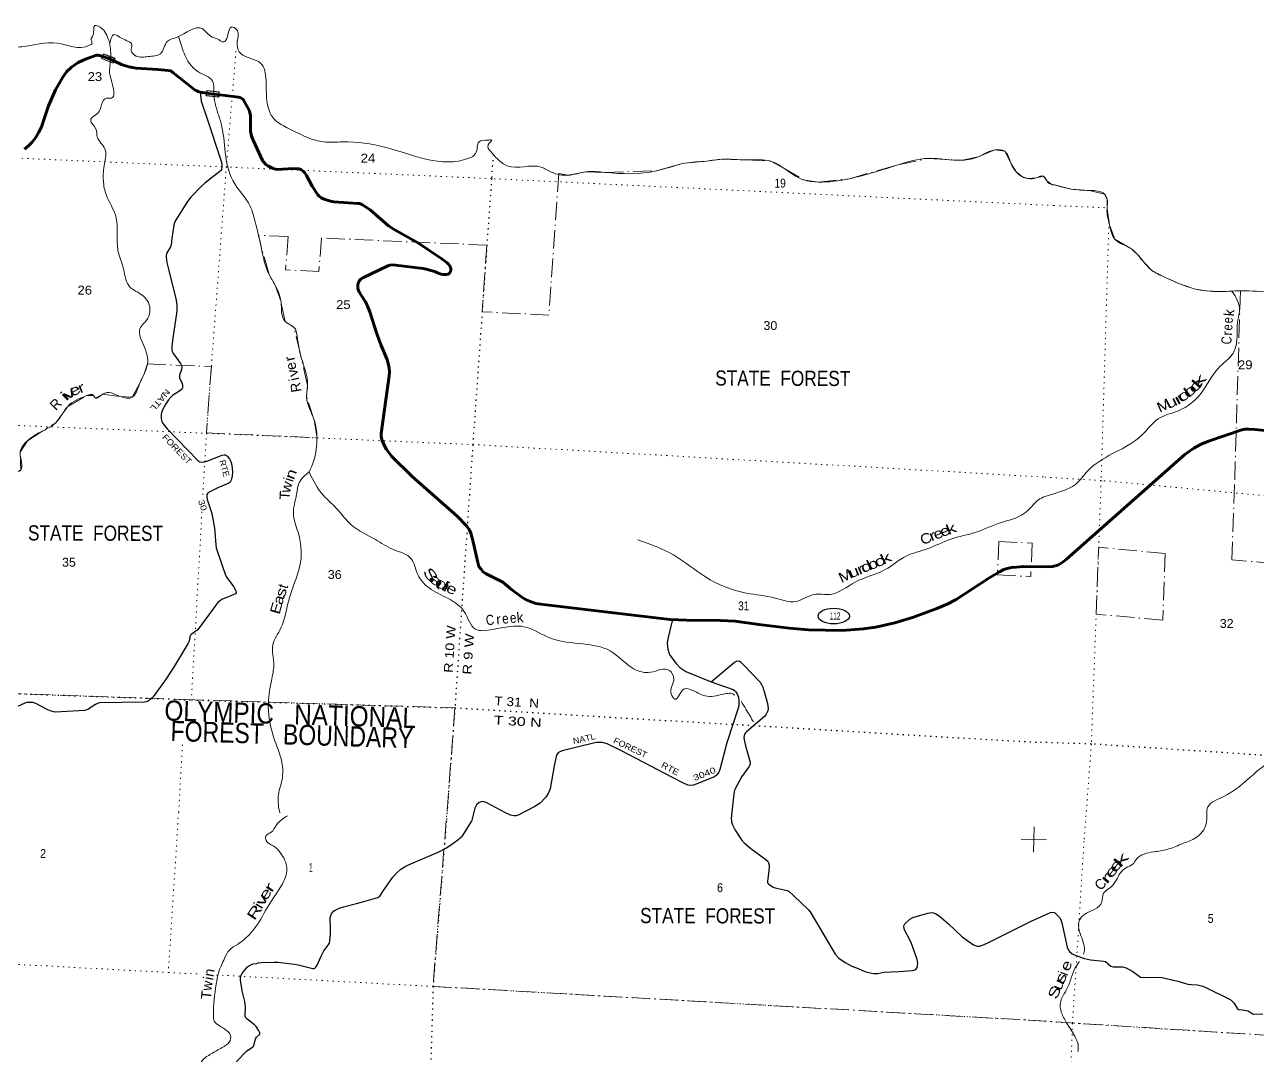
# Model space of a CAD drawing. Header units: feet. Extents: x -739708 to -488887, y 188754 to 379550.
# Drawn here: x -727391 to -703016, y 236442 to 256818 of the extents above; entities that cross this region are included whole.
import ezdxf
from ezdxf.enums import TextEntityAlignment as Align

# ---------------------------------------------------------------- set-up
doc = ezdxf.new("R2010")
doc.units = ezdxf.units.FT
doc.header["$LTSCALE"] = 73
doc.linetypes.add('DOT_DASHED', pattern=[7.7, 5, -1.2, 0.3, -1.2])
doc.linetypes.add('DOTTED', pattern=[1.5, 0.3, -1.2])
for name, color, linetype, lineweight in [('17', 7, 'Continuous', 25), ('23', 7, 'Continuous', 70), ('29', 7, 'Continuous', 25), ('39', 7, 'Continuous', 13), ('4', 7, 'Continuous', 13), ('44', 7, 'DOT_DASHED', 13), ('59', 7, 'Continuous', 13), ('6', 7, 'DOTTED', 25), ('7', 7, 'DOTTED', 13)]:
    doc.layers.add(name, color=color, linetype=linetype, lineweight=lineweight)
doc.layers.add('30', color=7, linetype='Continuous')
doc.layers.add('41', color=7, linetype='Continuous')

msp = doc.modelspace()

# ---------------------------------------------------------------- linework, layer by layer
at = {"layer": '17'}
msp.add_ellipse((-711392.94, 245125.5), major_axis=(309.24, -1), ratio=0.500121, dxfattribs=at)
at = {"layer": '23'}
for points in [[(-727392.2, 254356.75), (-727308.52, 254427.09), (-727246.6, 254489.04), (-727174.17, 254578.54), (-727107.7, 254691.67), (-727056.14, 254798.76), (-726917.62, 255214.16), (-726784.48, 255526.76), (-726639.24, 255778.38), (-726563.8, 255882.29), (-726463.45, 255978.52), (-726336.19, 256066.5), (-726188.41, 256132.98), (-725992.63, 256205.25), (-725977.23, 256209.48), (-725961.42, 256211.59), (-725942.45, 256211.59), (-725931.19, 256210.51), (-725902.41, 256206.32), (-725864.25, 256197.12), (-725743.28, 256153.59), (-725726.42, 256147.26), (-725474.45, 256032.65), (-725414.48, 256010.18), (-725325.36, 255982.77), (-725261.68, 255969.06), (-725184.74, 255958.46), (-724756.59, 255928.15), (-724555.66, 255911.41), (-724498.63, 255902.39), (-724458.46, 255872.25), (-724055.7, 255551.64), (-724017.64, 255525.14), (-723988.19, 255508.86), (-723958.63, 255496.67), (-723920.89, 255484.59), (-723829.01, 255467.14), (-723804.76, 255462.58), (-723164.53, 255386.89), (-723137.7, 255380.67), (-723117.94, 255371.55), (-723093.44, 255357.48), (-723074.43, 255341.41), (-723069.2, 255335.33), (-723035.2, 255275.61), (-722953.42, 255127.52), (-722927.16, 255029.93), (-722922.74, 254956.9), (-722924.63, 254714.67), (-722905.4, 254616.31), (-722874.02, 254537.34), (-722689.81, 254133.48), (-722630.94, 254060.35), (-722603.92, 254038.31), (-722582.55, 254024.94), (-722490.36, 253979.97), (-722454.27, 253966.6), (-722421.51, 253959.04), (-722396.31, 253957.11), (-722074.56, 253971.8), (-722005.03, 253969.92), (-721961.07, 253964.5), (-721936.84, 253956.06), (-721916.29, 253944.36), (-721883.09, 253920.21), (-721857.75, 253896.24), (-721819.17, 253834.14), (-721707.16, 253624.48), (-721591.96, 253451.07), (-721561.14, 253421.44), (-721526.37, 253397.18), (-721471.57, 253368.71), (-721408.34, 253345.51), (-721346.16, 253326.53), (-721278.07, 253315.51), (-720990.9, 253296.2)], [(-720990.9, 253296.2), (-720805.64, 253283.74), (-720771.28, 253279.09), (-720753.22, 253273.3), (-720738.62, 253268.55), (-720721.75, 253261.17), (-720688.15, 253241.49), (-720556.02, 253154.34), (-720199.51, 252843.72), (-720087.14, 252770.93), (-719606.37, 252499.03), (-719417.2, 252369.61), (-719162.73, 252203.71), (-719038.91, 252108.76), (-719011.91, 252081.2), (-718986.48, 252048.47), (-718970.04, 252018.21), (-718966.26, 251989.25), (-718966.7, 251961.27), (-718971.86, 251939.9), (-718980.52, 251923.09), (-718993.47, 251906.01), (-719006.64, 251893.5), (-719020.08, 251884.01), (-719052.05, 251877.54), (-719090.85, 251876.26), (-719117.32, 251879.22), (-719157, 251886.52), (-719174.2, 251891.4), (-719229.45, 251914.38), (-719266.43, 251928.5), (-719423.58, 251976.34), (-719508.04, 251995.04), (-720055.82, 252063.63), (-720124.8, 252068.45), (-720169.15, 252060.92), (-720209.5, 252046.5), (-720706.81, 251810.55), (-720734.41, 251794.39), (-720751.55, 251779.59), (-720770.24, 251757.48), (-720783.86, 251734.35), (-720803.43, 251677.44), (-720805.11, 251640.6), (-720800.29, 251601.63), (-720791.32, 251564.51), (-720778.33, 251535.1), (-720751.66, 251486.95), (-720649.82, 251336.19), (-720625.2, 251288.1), (-720608.47, 251249.59), (-720567.54, 251141.66), (-720432.09, 250725.28), (-720339.45, 250477.9), (-720227.29, 250211.71), (-720200.94, 250123.43), (-720184.93, 250028.59), (-720179.19, 249945.92), (-720185.86, 249877.18), (-720342.19, 248733.47), (-720341.53, 248668.21), (-720322.6, 248593.51), (-720281.28, 248507.45), (-720234.42, 248420.37), (-720190.91, 248356.74), (-720135.21, 248286.46), (-719729.21, 247887.39)], [(-707265.78, 246100.78), (-707066.57, 246108.96), (-707010.47, 246118.32), (-706958.11, 246133.29), (-706913.23, 246155.74), (-706853.39, 246196.91), (-706790.46, 246250.56), (-704450.93, 248319.92), (-704271.11, 248447.22), (-704128.84, 248526.45), (-703984.08, 248583.01), (-703322.88, 248805.23), (-703254.62, 248821.15), (-703188.24, 248823.94), (-703064.39, 248812.48), (-702666.26, 248772.65)], [(-719729.21, 247887.39), (-719554.98, 247732.22), (-718836.19, 247102.72), (-718651.07, 246910.84), (-718599.34, 246837.89), (-718565.13, 246766.66), (-718529.57, 246622.13), (-718433.14, 246182.81), (-718408.55, 246107.77), (-718366.87, 246053.41), (-718321.52, 246000.59), (-718277, 245967.66), (-717938.13, 245794.93), (-717761.43, 245653.8), (-717556.88, 245501.67), (-717471.35, 245447.98), (-717406.5, 245417.95), (-717283.91, 245374.29), (-717192.87, 245358.39), (-714635.86, 245059.83), (-714304.95, 245046.07), (-714063.96, 245039.37), (-713774.01, 245045.47), (-713341.44, 245027.13), (-712874.16, 244961.21), (-712272.18, 244886.79), (-711892.4, 244856.06), (-711226.04, 244840.09), (-710801.75, 244876.54), (-710559.5, 244908.75), (-710184.62, 244989.13), (-709817.19, 245102.44), (-709354.13, 245276.93), (-709146.43, 245360.97), (-708971.57, 245454.08), (-708325.22, 245872.88), (-708117.46, 246003.31), (-708031.47, 246044.29), (-707962.11, 246067.57), (-707875.51, 246086.47), (-707781.37, 246094.36), (-707642.55, 246108.76), (-707265.78, 246100.78)]]:
    msp.add_lwpolyline(points, dxfattribs=at)
at = {"layer": '29'}
for points in [[(-723920.39, 255484.5), (-723910.21, 255365.7), (-723899.85, 255308.01), (-723791.49, 254977.42), (-723502.48, 254119.32), (-723492.49, 254056.63), (-723491.81, 254008.35), (-723501.12, 253957.26), (-723511.92, 253933.5), (-723528.71, 253916.55), (-723705.27, 253785.57), (-723827.11, 253687.26), (-723903.05, 253616.81), (-724105.59, 253404.27), (-724150.93, 253350.27), (-724187.5, 253303), (-724405.66, 252946.31), (-724429.41, 252898.79), (-724443.91, 252855.67), (-724484.12, 252588.78), (-724495.26, 252466.76), (-724507.18, 252424.2), (-724583.47, 252290.99), (-724594.56, 252257.22), (-724594.56, 252218.34), (-724578.82, 252113.71), (-724540.36, 251959.15)], [(-724540.36, 251959.15), (-724399.97, 251394.97), (-724387.32, 251321.88), (-724383, 251254.91), (-724383, 251170.66), (-724386.59, 251108.77), (-724463.49, 250625.25), (-724481.23, 250453.48), (-724481.23, 250395.16), (-724471.61, 250357.64), (-724446.69, 250310.91), (-724310.31, 250118.49), (-724289.1, 250079.77), (-724284.78, 250047.37), (-724289.79, 250001.26), (-724326.88, 249889.68), (-724330.47, 249851.15), (-724329.58, 249831.35), (-724324.73, 249818.39), (-724287.28, 249753.55), (-724282.09, 249739.54), (-724272.92, 249695.26), (-724268.06, 249662.85), (-724268.06, 249648.81), (-724272.37, 249633.69), (-724278.85, 249619.65), (-724292.34, 249604.53), (-724343.15, 249565.53), (-724384.76, 249536.53)], [(-724384.76, 249536.53), (-724458.03, 249490.04), (-724488.72, 249464.06), (-724544.38, 249403.63), (-724601.35, 249323.61), (-724665.27, 249200.58), (-724684.7, 249142.25), (-724689.99, 249114.17), (-724694.42, 249036.4), (-724687.95, 248997.52), (-724678.28, 248970.96), (-724653.41, 248928.39), (-724576.21, 248829.77), (-723969.22, 248200.18), (-723925.89, 248176.64), (-723876.24, 248170.16), (-723837.38, 248172.32), (-723791.04, 248186.16), (-723486.44, 248304.23), (-723448.8, 248312.74), (-723425.05, 248310.58), (-723401.31, 248301.93), (-723384.53, 248289.88), (-723345.18, 248243.61), (-723315.64, 248179.63), (-723297.69, 248111.84), (-723280.42, 247975.74), (-723285.97, 247901.12), (-723308.48, 247811.57), (-723327.91, 247774.85), (-723364.81, 247749.85), (-723574.18, 247661.88), (-723732.68, 247584.75), (-723771.54, 247554.51), (-723786.96, 247527.68), (-723790.97, 247489.71), (-723781.93, 247428.91), (-723690.03, 247151.03), (-723638.49, 246866), (-723612.86, 246534.9), (-723602.27, 246472.58), (-723586.96, 246413.93), (-723417.49, 245936.53), (-723391.31, 245886.02), (-723262.27, 245707.98), (-723216.72, 245623.3), (-723208.09, 245586.58), (-723220.48, 245564.1), (-723360.63, 245508.83), (-723395.03, 245494.66)], [(-723395.03, 245494.66), (-723486.57, 245456.96), (-723521.11, 245435.36), (-723568.78, 245394.66), (-723592.35, 245368.4), (-723713.27, 245196.52), (-723938.84, 244893.15), (-723980.72, 244848.1), (-724095.35, 244759.22), (-724110.46, 244746.25), (-724125.07, 244720.44), (-724140.68, 244627.44), (-724155.17, 244588.22), (-724258.51, 244423.4), (-724436.07, 244127.35), (-724593.93, 243885.22), (-724851.6, 243528.52), (-724869.27, 243510.62), (-724914.61, 243467.42), (-724949.15, 243441.49), (-724983.69, 243430.69), (-725021.41, 243421.56), (-725914.12, 243411.25), (-725952.98, 243398.29), (-725987.91, 243380.61), (-726075.97, 243322.16), (-726125.68, 243285.96), (-726202.33, 243258.52), (-726787.19, 243229.23), (-726885.57, 243251.39), (-726944.21, 243279.03), (-727173.35, 243398.88), (-727224.5, 243415.57), (-727274.15, 243419.89), (-727341.07, 243415.57), (-727388, 243401.63), (-728157.09, 243056.98)], [(-714582.06, 245057.59), (-714675.51, 244677.1), (-714685.06, 244593.33), (-714675.51, 244474.04), (-714653.92, 244404.91), (-714630.17, 244352.52), (-714506.65, 244190.71), (-714433.72, 244111.13), (-714318.95, 244027.49), (-713813.32, 243827)], [(-713813.32, 243827), (-713354.13, 244211.43), (-713317.64, 244232.12), (-713289.58, 244240.76), (-713252.88, 244236.44), (-713237.77, 244223.48), (-713171.22, 244155.02), (-712848.34, 243817.65), (-712820.05, 243774.16), (-712794.14, 243722.32), (-712752.97, 243588.01), (-712701.32, 243396.13), (-712687.51, 243298.64), (-712692.68, 243253.55), (-712712.11, 243210.35), (-712733.7, 243171.46), (-712762.59, 243139.23), (-713118.94, 242837.08), (-713136.32, 242819.35), (-713153.59, 242789.11), (-713164.38, 242761.03), (-713168.54, 242723.42), (-713166.54, 242678.94), (-713139.34, 242561.7), (-713042.83, 242237.41), (-713042.41, 242214.5), (-713044.57, 242192.9), (-713071.77, 242143.42), (-713208.05, 241951.14), (-713343.79, 241710.54), (-713354.37, 241685.26), (-713363, 241652.85), (-713380.41, 241495.91), (-713421.29, 241125.76), (-713416.97, 241084.72), (-713411.84, 241055.67), (-713393.22, 241000.47), (-713341.19, 240894.53)], [(-713813.32, 243827), (-713380.47, 243674.43), (-713353.24, 243653.16), (-713326.27, 243627.24), (-713299.27, 243590.52), (-713273.37, 243523.55), (-713265.82, 243441.47), (-713266.92, 243381), (-713276.61, 243327.83), (-713506.75, 242622.21), (-713645.27, 242091.73), (-713664.12, 242041.65), (-713687.87, 242007.09), (-713711.61, 241979.01), (-713749.94, 241949.09), (-714166.37, 241783.17), (-714223.25, 241775.95), (-714275.06, 241784.59), (-714377.78, 241826.12), (-714581.16, 241935.33), (-715586.64, 242461.02), (-715870.4, 242596.82), (-715974.02, 242627.07), (-716087.43, 242623.14), (-716764.56, 242463.02), (-716833.22, 242428.33), (-716873.29, 242384.89), (-716922.06, 242166.51), (-717002.18, 241709.24), (-717036.15, 241620.41), (-717085.4, 241545.98), (-717200.22, 241426), (-717301.65, 241363.54), (-717634.14, 241188.38), (-717672.99, 241179.74), (-717708.66, 241177.28), (-717785.25, 241192.7), (-717871.58, 241231.23), (-718264.55, 241441.3), (-718333.58, 241460.56), (-718363.81, 241456.24), (-718402.67, 241438.96), (-718454.48, 241391.44), (-718490.81, 241325.52), (-718557.61, 241061.6)], [(-720296.83, 239700.66), (-720113.13, 239962.86), (-720031.43, 240052.82), (-719955.76, 240120.97), (-719867.79, 240176.83), (-719799.56, 240210.36), (-719215.14, 240458.17), (-719062.83, 240537.44), (-718969.53, 240597.79), (-718824.46, 240704.03), (-718733.66, 240783.54), (-718690.3, 240838.51), (-718557.61, 241061.6)], [(-713341.19, 240894.53), (-713215.69, 240698.96), (-713162.72, 240642.16), (-713029.9, 240529.06), (-712732.57, 240311.79), (-712697.34, 240278.7), (-712678.42, 240229.48), (-712670.85, 240184.04), (-712674.08, 240091.05), (-712703.27, 239887.5), (-712699.23, 239852.76), (-712672.74, 239822.47), (-712601, 239771.5), (-712551.67, 239750.54), (-712312.51, 239702.97), (-712271.68, 239678.6), (-712181.77, 239597.99), (-711900.36, 239327.13), (-711857.37, 239279.17), (-711410.9, 238518.16), (-711361.53, 238443.26), (-711289.83, 238362.93), (-711168.78, 238275.88), (-711036.33, 238203.91), (-710908.16, 238156.2), (-710775.25, 238101.69), (-710673.1, 238071.4), (-710596.54, 238060.77), (-710521.75, 238060.04), (-710401.14, 238083.85), (-710103.63, 238101.25), (-709832.17, 238119.59), (-709770.71, 238141.44), (-709741.91, 238176.53), (-709729.09, 238255.02), (-709744.32, 238337.08), (-709863.07, 238670.31), (-709998.15, 238937.92), (-710005.29, 239000.89), (-709986.37, 239038.75), (-709888, 239133.4), (-709827.67, 239166.49), (-709533.72, 239254.23), (-709452.88, 239265.92), (-709422.61, 239258.34), (-709373.64, 239242.47), (-709309.1, 239201.55), (-709123.83, 239042.95), (-708850.08, 238782.39), (-708626.79, 238627.95), (-708558.06, 238597.67), (-708511.35, 238601.74), (-708448.33, 238620.38), (-708358.77, 238662.46), (-707487.48, 239095.29)], [(-720830.75, 239443.2), (-720683.63, 239481.86), (-720408.85, 239561.59), (-720369.12, 239586.2), (-720352.09, 239607.03), (-720296.83, 239700.66)], [(-721345.16, 238939.75), (-721346.63, 239166.67), (-721336.79, 239208.55), (-721325.44, 239236.95), (-721306.52, 239267.24), (-721282.04, 239292.72), (-721247.87, 239314.56), (-721200.58, 239339.17), (-721149.5, 239356.21), (-721086.54, 239375.97), (-720830.75, 239443.2)], [(-707487.48, 239095.29), (-707108.55, 239267.01), (-707067.39, 239271.89), (-707029.35, 239262.38), (-706979.7, 239222.38), (-706924.74, 239164.04), (-706899.38, 239122.8), (-706881.04, 239062.57), (-706775.86, 238577.88), (-706750.38, 238520.08), (-706731.36, 238494.7), (-706678.06, 238450.17), (-706604.55, 238415.4), (-706430.68, 238353.24), (-706312.9, 238326.58), (-706059.29, 238304.37), (-706015.39, 238294.47), (-705912.23, 238204.65), (-705865.92, 238190.17), (-705772.22, 238191.68), (-705683.63, 238188.58), (-705612.39, 238172), (-705476.6, 238097.06), (-705353.94, 238004.6), (-705325.41, 237988.74), (-705277.95, 237983.82), (-705003.65, 237990.32), (-704897.45, 237979.22), (-704757.51, 237946.4)], [(-721529.05, 238400.07), (-721497.36, 238470.02), (-721473.95, 238509.08), (-721377.14, 238638.21), (-721366.12, 238662.42), (-721354.77, 238713.53), (-721344.44, 238827.6), (-721345.16, 238939.75)], [(-723097.48, 237764.26), (-723123.17, 237928.61), (-723123.6, 237979.04), (-723109.41, 238029.2), (-723095.22, 238054.76), (-723047.93, 238113.44), (-722984.55, 238192), (-722947.66, 238215.67), (-722916.45, 238233.65), (-722877.67, 238247.85), (-722808.65, 238260.33), (-722776.46, 238269.62), (-722714.03, 238277.19), (-722454.69, 238285.74), (-722386.74, 238284.76), (-722055.68, 238243.11), (-721981.17, 238230.63), (-721694.34, 238159.82), (-721666.91, 238160.76), (-721653.67, 238166.44), (-721634.75, 238181.59), (-721608.23, 238225.27), (-721529.05, 238400.07)], [(-704757.51, 237946.4), (-704586.31, 237909.26), (-704388.64, 237847.58), (-704317.88, 237839.65), (-704199.71, 237833.47), (-704090.65, 237806.34), (-703995.49, 237764.12), (-703581.86, 237560.49), (-703532.28, 237529.3), (-703483.58, 237478.01), (-703409.78, 237362.64), (-703385.31, 237344.78), (-703306.28, 237338.94), (-703198.55, 237321.11), (-703100.48, 237257.52), (-702907.66, 237262.72)], [(-723586.5, 235956.94), (-723460.78, 236075.27), (-723209.95, 236306.97), (-723061.88, 236468.15), (-722996.84, 236532.75), (-722886.53, 236606.28), (-722861.59, 236628.36), (-722856.85, 236642.55), (-722826.83, 236764.6), (-722819.97, 236777.91), (-722803.88, 236801.56), (-722745.54, 236851.95), (-722740.51, 236863.1), (-722743.34, 236884.86), (-722766.04, 236941.65), (-722812.14, 237012.81), (-722848.34, 237046.72), (-722996.84, 237161.24), (-723015.76, 237183.96), (-723029.61, 237219.19), (-723023.02, 237407.51), (-723038.47, 237505.78), (-723090.38, 237718.83), (-723097.48, 237764.26)]]:
    msp.add_lwpolyline(points, dxfattribs=at)
at = {"layer": '39'}
for points in [[(-727730.23, 256358.39), (-727447.75, 256380.19), (-726744.91, 256451.92), (-726106.76, 256410.68), (-726058.92, 256451.58), (-726076.39, 256520.64), (-726038.83, 256608.21), (-726005.3, 256800.72), (-725858.84, 256737.89), (-725769.18, 256610.23), (-725708.96, 256449.19)], [(-725708.96, 256449.19), (-725625.89, 256622.08), (-725465.9, 256544.73), (-725271.68, 256415.97), (-725282.03, 256303.39), (-725185.57, 256195.69), (-724948.53, 256186.59), (-724706.94, 256243.88), (-724571, 256483.73), (-724374.47, 256572.59), (-723883.24, 256739.34), (-723646.89, 256554.89), (-723597.04, 256543.32), (-723547.81, 256515.64), (-723454.75, 256476.58), (-723382.26, 256583.27), (-723294.47, 256774.16), (-723201.81, 256725.03), (-723191.74, 256410.27), (-723117.46, 256248.8), (-722726.46, 256057.72), (-722616.7, 255719.82), (-722602.15, 255312.2), (-722491.61, 254994.44), (-722107.33, 254733), (-721482.62, 254498.65), (-721106.39, 254499.5), (-720251.52, 254391.32), (-718610.17, 254174.97), (-718473.84, 254267.65), (-718406.46, 254503.5), (-718232.26, 254534.58), (-718155.82, 254534.31), (-718227.7, 254443.73), (-718180.31, 254315.33), (-718043.28, 254164.08), (-717847.43, 254025.19), (-717180.37, 254003.24), (-716973, 253902.31), (-716641.44, 253839.99), (-716296.82, 253908.31), (-715917.04, 253896.96), (-714899.87, 253929.06), (-714334.84, 254079.49), (-713902.73, 254121), (-713607.65, 254156.54), (-713117.27, 254143.9), (-712633.46, 254117.35), (-712391, 253987.15), (-711993.66, 253751.52), (-711699.66, 253706.46), (-711079.52, 253772.59), (-710123.58, 254044.38), (-709525.15, 254173.65), (-708844.57, 254137.19), (-708534.27, 254202.5), (-708209.05, 254341.95), (-708010.96, 254313.86), (-707883.58, 254068.17), (-707777.23, 253903.73), (-707662.22, 253807.57), (-707556.8, 253776.2), (-707381.29, 253789.09), (-707247.12, 253825.4), (-707180.26, 253732.69), (-707070.67, 253652.82), (-707025.84, 253648.37)], [(-725708.66, 256457.24), (-725690.56, 256142.24), (-725711.41, 255860.66), (-725655.6, 255637.25), (-725674.06, 255365.68), (-725772.75, 255362.58), (-725852.04, 255288.35), (-725925.92, 255093.01), (-726085.2, 254926.43), (-725983.09, 254756.07), (-725955.03, 254595.99), (-725803.08, 254361.65), (-725810.09, 254073.6), (-725835.12, 253735.7), (-725773.97, 253441.59), (-725590.55, 253030.94), (-725546.08, 252354.33), (-725435.39, 251988.19), (-725304.52, 251623.45), (-725198.64, 251551.75), (-724966.46, 251363.4), (-724953.77, 251012.28), (-725112.5, 250807.38), (-725027.39, 250456.11), (-724962.38, 250105.44), (-725025.9, 249917.85), (-725120.18, 249715.06), (-725267.09, 249451.35), (-725505.83, 249468.57), (-725850.14, 249513.12), (-725991.88, 249436.72), (-726028.13, 249488.2), (-726161.06, 249484.11), (-726537.36, 249271.6), (-726777.09, 248948.18), (-727073.86, 248763.53), (-727337.94, 248592.02), (-727477.27, 248368.4), (-727468.75, 248013.37), (-727633.99, 247953.8), (-727923.58, 247851.59), (-728203.8, 247521.31), (-728413.53, 247035.73), (-728540.8, 246549.7), (-728665.61, 246337.74), (-728629.35, 246129.04), (-728664.81, 245886.19), (-728869.76, 245525.44), (-729274.65, 245354.1), (-729592.99, 245131.8), (-729879.55, 244898.47), (-730105.69, 244877.01), (-730309.34, 244864.95), (-730650.01, 244689.68), (-730940.69, 244716.5), (-731073.71, 244920.04), (-731203.55, 244996.48), (-731483.4, 244833.5), (-731683.02, 244559.28), (-732044.01, 244430.97), (-732095.24, 244196.66), (-732249.57, 243844.48), (-732387.9, 243594.63), (-732421.04, 243202.54), (-732703.58, 242969.09), (-732899.96, 242831.84), (-733123.39, 242776.03), (-733429.59, 242450.56), (-733740.42, 242213.92), (-734043.3, 242027.44), (-734137.42, 241828.67), (-734218.54, 241570.52)], [(-724347.8, 256585.91), (-724237.88, 256252.04), (-723964.04, 255891.1), (-723675.6, 255701.06), (-723647.61, 255486.55), (-723625.81, 255268.2), (-723506.46, 254865.51), (-723423.81, 254292.58), (-723276.17, 253735.85), (-722931.52, 253227.66), (-722837.91, 252940.64), (-722714.92, 252422.94), (-722556.85, 251875.98), (-722438.13, 251666.82), (-722322.1, 251334.79), (-722240.31, 250949.35), (-722061.85, 250829.12), (-721993.91, 250607.37), (-721939.48, 250295.31), (-721796.01, 249682.27), (-721816.56, 249461.15), (-721665.36, 248997.03), (-721611.63, 248666.86), (-721680.63, 248179.09), (-721767.38, 247974.75)], [(-707025.84, 253648.37), (-706695.68, 253568.2), (-706333.98, 253539.71), (-706038.39, 253466.63), (-705983.55, 253368.09), (-705988.46, 253178.32), (-705939.56, 252861.74), (-705835.13, 252575.92), (-705495.72, 252378.35), (-705359.51, 252245.16), (-705247.61, 252108.63), (-705099.92, 251958.95), (-704862.76, 251830.97), (-704266.7, 251597.81), (-703762.95, 251541.03), (-703409.76, 251555.21), (-702192.32, 251506.38), (-701766.15, 251532.62), (-701369.65, 251573.85), (-700702.14, 251641.71), (-699949.2, 251731.38), (-699741.85, 251725.47), (-699424.53, 251750.77), (-698433.54, 251902.35), (-697510.36, 252128.59), (-696530.83, 252407.78), (-695895.26, 252704.85), (-695519.68, 253001.25), (-695430.51, 253180.54), (-695513.9, 253435.46), (-695525.37, 253563.08), (-695454.24, 253579.23), (-695186.52, 253626.15), (-694928.95, 253725.9), (-694799.06, 253695.93), (-694535.95, 253395.48), (-694021.77, 253017.16), (-693511.02, 252820.77), (-693004.87, 252388.13), (-692743.04, 252107.92), (-692591.61, 252115.73), (-692577.25, 252012.28), (-692633.26, 251858.3), (-692500.93, 251729.27), (-691986.33, 251583.28), (-691543.73, 251396.92), (-691274.9, 251308.44), (-690726.15, 251325.13), (-690350.87, 251282.11), (-689697.35, 251297.84), (-689547.17, 251437.01), (-689355.63, 251439.63), (-688747.63, 251533.43), (-688502.99, 251500.19), (-688271.79, 251540.07), (-687683.31, 251596.04), (-686805.11, 251528.59), (-686418.84, 251400.4), (-686254.76, 251478.56), (-685908.21, 251476.77), (-685460.06, 251387.22), (-685219.98, 251394.53), (-684735.15, 251316.06), (-683972.73, 251389.29), (-683381.11, 251420.92), (-683260.64, 251298.29), (-682982.17, 251308.54), (-682415.63, 251425.74), (-681542.8, 251707.97), (-680903.5, 251996.85), (-680583.58, 252203.92), (-680214.68, 252427.77), (-679766.65, 252610.98), (-679361.54, 252722.68), (-678696.12, 252788.58), (-677822.6, 253034.42), (-677557.06, 253131.91), (-676979.63, 253216.48), (-676277.76, 253229.87)], [(-703518.68, 251548.6), (-703366.66, 251190.31), (-703400.42, 250983.17), (-703424.75, 250537.36), (-703512.18, 250295.39), (-703748.22, 250067.75), (-704145.46, 249509.32), (-704560.1, 249191.81), (-704979.42, 249021.93), (-705293.19, 248707.61), (-705951, 248298.03), (-706400.6, 247961.31), (-706596.08, 247740.6), (-706927.99, 247579.51), (-707225.18, 247486.51)], [(-696759.1, 249743.34), (-697145.12, 249105.8), (-697295.98, 249003.02), (-697664.07, 248967.04), (-697849.85, 248735.95), (-698031.9, 248496.67), (-698357.24, 248417.04), (-698542.31, 248095.01), (-698604.31, 247832.11), (-698545, 247579.89), (-698708.98, 247283.53), (-698644.44, 247008.94), (-698578.47, 246718.14), (-698773.46, 246400.44), (-698918.39, 246184.35), (-699116.22, 245733.38), (-699338.29, 245446.75), (-699534.28, 245211.91), (-699784.06, 244883.64), (-700393.34, 244644.41), (-701167.13, 244646.26), (-701545.04, 244562.07), (-701993.41, 244314.21), (-702481.56, 243970.52), (-702551.92, 243754.32), (-702585.24, 243559.29), (-702726.56, 243276.42), (-702642.6, 243092.2), (-702454.57, 242777.72), (-702431.57, 242524.52), (-702629.45, 242348.32), (-703097.98, 241989.92), (-703690.25, 241554.23), (-703991.76, 241354.73), (-704026.13, 241020.32), (-704098.32, 240864.79), (-704537.76, 240611.3)], [(-721767.38, 247974.75), (-721961.25, 247763.97), (-722013.08, 247535.91), (-722076.82, 247132.65), (-721985.53, 246785.22), (-721935.89, 246191.11), (-722031.55, 245847.25), (-722184.48, 245374.08), (-722323.72, 244890.43), (-722481.29, 244558.5), (-722464.43, 244158.88), (-722512.56, 243847.87), (-722572.9, 243323.56), (-722470.62, 242737.95), (-722304.74, 242237.11), (-722301.86, 241892.33), (-722379.36, 241549.95), (-722347.04, 241238.56)], [(-721767.38, 247974.75), (-721482.97, 247510), (-721234.79, 247266.74), (-720926.1, 246922.9), (-720456.18, 246638.74), (-720101.58, 246442.7), (-719746.52, 246258.74), (-719619.6, 245948.55), (-719351.32, 245652.28), (-718966.97, 245445.26), (-718705.88, 245223.79), (-718476.09, 244868.2), (-718130.31, 244861.9), (-717492.78, 244909.37), (-716994.27, 244688.87), (-716344.83, 244574.73), (-715814.95, 244437.95), (-715335.91, 244076.93), (-715016.4, 244014.97), (-714638.78, 244052.07), (-714554.61, 243886.28), (-714608.31, 243587.53), (-714531.87, 243482.44), (-714353.19, 243682.71), (-714185.17, 243657.53), (-713895.96, 243540.04), (-713522.21, 243592.5), (-713404.21, 243592.5), (-713345.38, 243561.09)], [(-715266.01, 246634.86), (-714561.38, 246333.62), (-713926.21, 245899.39), (-713123.73, 245579.1), (-712552.12, 245481.39), (-712148.45, 245410.87), (-711786.99, 245551.26), (-711465.01, 245553.73), (-710966.84, 245796.87), (-710375.99, 246043.28), (-709959.35, 246311.02), (-709547.5, 246453.93), (-709079.46, 246645.56), (-708577.26, 246783.75), (-708077, 246976.43), (-707757.19, 247079.76), (-707469.23, 247296.92), (-707343.65, 247424.19), (-707221.67, 247488.36)], [(-713225.86, 243441.37), (-713127.26, 243283.25), (-712979.94, 243032.92)], [(-722196.63, 241178.66), (-722284.05, 241119.07), (-722417.94, 240988.04), (-722517.04, 240854.18), (-722622.31, 240777.03), (-722613.25, 240685.93), (-722477.64, 240584.53), (-722337.13, 240448.67), (-722208.07, 240149.78), (-722265.04, 239889.42), (-722532.89, 239464.68), (-722789, 239029.45), (-723052.7, 238729.65), (-723182.72, 238635.17), (-723343.52, 238523.56), (-723437.58, 238359.28), (-723553.42, 238084.76), (-723603.62, 237846.37), (-723660.07, 237236.98), (-723641.82, 237119.35), (-723548.06, 237031.46), (-723398.3, 236931.6), (-723322.71, 236842.31), (-723347.44, 236703.93), (-723488.05, 236593.67), (-723701.55, 236471.73), (-723883.46, 236330.58), (-723959.69, 236157.62), (-724020.08, 235915.54), (-724093.34, 235649.68), (-724069.43, 235398.71)], [(-704530.16, 240614.52), (-704660.44, 240559.27), (-704800.46, 240510.81), (-705064.33, 240464.21), (-705255.49, 240420.93), (-705408.5, 240317.69), (-705480.6, 240221.5), (-705612.29, 240149.75), (-705720.71, 240052.9), (-705813.36, 239890.87), (-705937.57, 239748.19), (-706056.2, 239647.69), (-706090.82, 239473.39), (-706231.21, 239329.31), (-706514.13, 239148.19), (-706551.82, 239000.24), (-706504.46, 238806.71), (-706448.15, 238637.07), (-706437.58, 238485.29), (-706456.08, 238443.94)], [(-706537.21, 238297.09), (-706539.39, 238293.33), (-706638.16, 238129.51), (-706712.3, 237922.38), (-706811.19, 237700.03), (-706907.7, 237487.69), (-706892.49, 237297.39), (-706787.24, 237087.55), (-706627.67, 236819.16), (-706557.49, 236642.94), (-706564.08, 236518.04)]]:
    msp.add_spline(points, degree=3, dxfattribs=at)
at = {"layer": '4'}
for p, q in [((-707428.74, 240956.75), (-707444.21, 240456.99)), ((-707428.74, 240956.75), (-707444.21, 240456.99)), ((-707428.74, 240956.75), (-707444.21, 240456.99)), ((-707428.74, 240956.75), (-707444.21, 240456.99)), ((-707186.6, 240699.13), (-707686.36, 240714.6)), ((-707186.6, 240699.13), (-707686.36, 240714.6)), ((-707186.6, 240699.13), (-707686.36, 240714.6)), ((-707186.6, 240699.13), (-707686.36, 240714.6))]:
    msp.add_line(p, q, dxfattribs=at)
at = {"layer": '44'}
for p, q in [((-716828.43, 253875.14), (-717025.63, 251077.08)), ((-722182.67, 252627.82), (-722769.64, 252653.29)), ((-722182.67, 252627.82), (-722232.04, 251969.34)), ((-721522.96, 252599.19), (-721572.33, 251940.71)), ((-718251.63, 252457.24), (-721522.96, 252599.19)), ((-718251.63, 252457.24), (-718344.44, 251140.33)), ((-721572.33, 251940.71), (-722232.04, 251969.34)), ((-717025.63, 251077.08), (-718344.44, 251140.33)), ((-724961.12, 250109.15), (-723699.08, 250057.41)), ((-708130.21, 246603.26), (-707471.15, 246565.81)), ((-707471.15, 246565.81), (-707495.74, 245906.14)), ((-704836.86, 246363.36), (-706153.2, 246486.24)), ((-704836.86, 246363.36), (-704886.12, 245042.21))]:
    msp.add_line(p, q, dxfattribs=at)
for points in [[(-716828.43, 253875.14), (-716641.44, 253839.99), (-716296.82, 253908.31), (-715917.04, 253896.96), (-714899.87, 253929.06), (-714334.84, 254079.49), (-713902.73, 254121), (-713607.65, 254156.54), (-713117.27, 254143.9), (-712633.46, 254117.35), (-712391, 253987.15), (-711993.66, 253751.52), (-711699.66, 253706.46), (-711079.52, 253772.59), (-710123.58, 254044.38), (-709525.15, 254173.65), (-708844.57, 254137.19), (-708534.27, 254202.5), (-708209.05, 254341.95), (-708010.96, 254313.86), (-707883.58, 254068.17), (-707777.23, 253903.73), (-707662.22, 253807.57), (-707556.8, 253776.2), (-707381.29, 253789.09), (-707247.12, 253825.4), (-707180.26, 253732.69), (-707070.67, 253652.82), (-707026.91, 253648.48)], [(-707026.91, 253648.48), (-707025.84, 253648.37), (-706695.68, 253568.2), (-706333.98, 253539.71), (-706038.39, 253466.63), (-705983.55, 253368.09), (-705988.46, 253178.32), (-705939.56, 252861.74), (-705835.13, 252575.92), (-705495.72, 252378.35), (-705359.51, 252245.16), (-705247.61, 252108.63), (-705099.92, 251958.95), (-704862.76, 251830.97), (-704590.04, 251707.09), (-704266.7, 251597.81), (-704158.26, 251573.55), (-704025.71, 251553.94), (-703762.95, 251541.03), (-703409.76, 251555.21), (-703351.25, 251552.86)], [(-721609.01, 248650.74), (-721665.36, 248997.03), (-721816.56, 249461.15), (-721796.01, 249682.27), (-721939.48, 250295.31), (-722061.85, 250829.12), (-722240.31, 250949.35), (-722322.1, 251334.79), (-722438.13, 251666.82), (-722556.85, 251875.98), (-722714.92, 252422.94), (-722769.64, 252653.29)], [(-703351.25, 251552.86), (-703465.4, 247718.93), (-703520.52, 246240.47)], [(-726777.09, 248948.18), (-726537.36, 249271.6), (-726161.06, 249484.11), (-726028.13, 249488.2), (-725991.88, 249436.72), (-725850.14, 249513.12), (-725505.83, 249468.57), (-725267.09, 249451.35), (-725120.18, 249715.06), (-725025.9, 249917.85), (-724961.12, 250109.15)], [(-723699.08, 250057.41), (-723797.38, 248746.27), (-721609.01, 248650.74)], [(-729274.65, 245354.1), (-728869.76, 245525.44), (-728664.81, 245886.19), (-728629.35, 246129.04), (-728665.61, 246337.74), (-728540.8, 246549.7), (-728413.53, 247035.73), (-728203.8, 247521.31), (-727923.58, 247851.59), (-727468.75, 248013.37), (-727477.27, 248368.4), (-727337.94, 248592.02), (-726777.09, 248948.18)], [(-708130.21, 246603.26), (-708154.8, 245943.59), (-707495.74, 245906.14)], [(-704886.12, 245042.21), (-706202.45, 245165.1), (-706153.2, 246486.24)], [(-695612.42, 245797.61), (-700988.93, 246004.13), (-703520.52, 246240.47)], [(-738113.91, 243812.92), (-734615.53, 243745.85), (-729500.5, 243657.87), (-724214.26, 243476.08), (-718883.86, 243310.1), (-719052.44, 241077.5)], [(-719055.84, 241077.61), (-719315.09, 237804.97), (-707549.43, 237137.93)], [(-707549.43, 237137.93), (-701396.98, 236747.72), (-696077.6, 236454.95), (-690722.41, 236148.73), (-690943.84, 230983.83)]]:
    msp.add_lwpolyline(points, dxfattribs=at)
at = {"layer": '59'}
for points in [[(-725835.09, 256243.86), (-725602.63, 256151.88), (-725641.27, 256054.25), (-725873.74, 256146.23)], [(-725830.59, 256233.48), (-725613, 256147.38), (-725645.76, 256064.62), (-725863.36, 256150.72)], [(-723790.85, 255516.18), (-723542.52, 255487.31), (-723554.65, 255383.01), (-723802.98, 255411.88)], [(-723794.11, 255418.9), (-723783.82, 255507.31), (-723551.38, 255480.28), (-723561.67, 255391.87)]]:
    msp.add_lwpolyline(points, close=True, dxfattribs=at)
at = {"layer": '6'}
for points in [[(-718127.89, 254250.31), (-718158.8, 253774.46), (-718529.37, 248516.31), (-718883.86, 243310.1), (-719052.44, 241077.5)], [(-738113.91, 243812.92), (-734821.51, 243749.02), (-734614.24, 243743.04), (-729530, 243657.87), (-729363.92, 243655.46), (-724247.45, 243476.6), (-724094.21, 243469.8), (-718883.86, 243310.1), (-707375.63, 242629.5)], [(-676654.92, 240962.88), (-680120.72, 241031.99), (-685318.72, 241293.41), (-690586.91, 241615.26), (-695632.9, 241896.42), (-700968.58, 242246.45), (-706298.22, 242596.31), (-707375.63, 242629.5)], [(-719052.44, 241077.5), (-719315.09, 237804.97), (-719476.22, 232458.03), (-719695.69, 227173.58), (-719913.02, 221832.57), (-720094.54, 216538.77), (-720274.24, 211238.86), (-720347.24, 208108.99)]]:
    msp.add_lwpolyline(points, dxfattribs=at)
at = {"layer": '7'}
for p, q in [((-707039.8, 253241.21), (-705989.67, 253197.42)), ((-723884.98, 247189.03), (-724094.21, 243469.8)), ((-724219, 243478.09), (-724225.18, 243369.41)), ((-724269.86, 242583.22), (-724345.72, 241248.4)), ((-724345.72, 241248.4), (-724550.53, 238079.98)), ((-706442.13, 240675.43), (-706586.25, 238406.05)), ((-723597.49, 238029.92), (-719315.09, 237804.97)), ((-719315.09, 237804.97), (-707549.43, 237137.93))]:
    msp.add_line(p, q, dxfattribs=at)
for points in [[(-723212.3, 256293.96), (-723402.16, 254017.79), (-723797.38, 248746.27), (-723868.57, 247480.77)], [(-707039.8, 253241.21), (-718158.8, 253774.46), (-723378.66, 254000.96), (-728701.08, 254228.51), (-734007.19, 254514.04), (-737759.65, 254539.79)], [(-705951.6, 252924.01), (-706103.94, 247807.39), (-706298.22, 242596.31), (-706442.13, 240675.43)], [(-737934.97, 249231.2), (-734287.79, 249188.7), (-729042.04, 248955.38), (-723787.56, 248739.93), (-718529.37, 248516.31), (-707209.69, 247873.08)], [(-676490.25, 246286.74), (-679955.43, 246391.56), (-685137.2, 246706.9), (-690386.1, 246894.85), (-695605.48, 247118.32), (-700902.18, 247321.77), (-706103.94, 247807.39), (-707209.69, 247873.08)], [(-735068.01, 238682), (-729805.88, 238361.71), (-724550.53, 238079.98), (-723952.74, 238048.58)], [(-706586.25, 238406.05), (-706670.65, 237077.11), (-706865.81, 231858.75), (-707055.11, 226525.12)], [(-707549.43, 237137.93), (-706670.65, 237077.11), (-701396.98, 236747.72), (-696151.74, 236460.53), (-690722.41, 236148.73), (-686035.11, 235985.17)]]:
    msp.add_lwpolyline(points, dxfattribs=at)

# ---------------------------------------------------------------- texts
at = {"layer": '17', "width": 0.55}
msp.add_text('112', height=140, dxfattribs=at).set_placement((-711366.9, 245057.19), align=Align.CENTER)
at = {"layer": '30'}
for s, rotation, width, p in [('NATL', 230.353, 1.25, (-724596.18, 249628.53)), ('FOREST', 313.953, 1.15, (-724680.17, 248651.74)), ('RTE', 285.783, 1.05, (-723545.42, 248192.88)), ('30', 288.3, 1.25, (-723963.2, 247405.16)), ('NATL', 13.304, 1.1, (-716532.94, 242590.35)), ('FOREST', 334.425, 1.1, (-715762.52, 242623.74)), ('RTE', 332.398, 1.15, (-714817.44, 242141.32)), ('3040', 21.724, 1.3, (-714142.24, 241863.42))]:
    msp.add_text(s, height=120, rotation=rotation, dxfattribs=dict(at, width=width)).set_placement(p)
at = {"layer": '41'}
for s, rotation, p in [('k', 84.558, (-703472.94, 251112.14)), ('r', 87.753, (-703514.48, 250710.5)), ('i', 102.279, (-721968.06, 249829.03)), ('R', 99.963, (-721931.02, 249663.38)), ('R', 46.352, (-726704.59, 249244.8)), ('i', 72.317, (-722079.31, 247794.44)), ('t', 72.05, (-722188.64, 245686.82)), ('r', 5.625, (-718012.33, 244963.31)), ('k', 5.378, (-717586.72, 244999.73)), ('i', 79.648, (-723660.06, 237947.16)), ('w', 82.471, (-723686.76, 237805.83))]:
    msp.add_text(s, height=200, rotation=rotation, dxfattribs=at).set_placement(p, align=Align.CENTER)
for s, rotation, width, p in [('e', 87.248, 0.8, (-703508.75, 250829.15)), ('e', 87.248, 0.8, (-703502.4, 250969.72)), ('C', 85.413, 0.8, (-703527.04, 250568.58)), ('r', 102.842, 1.15, (-722056.21, 250235.49)), ('e', 104.094, 1.05, (-722028.18, 250088.4)), ('v', 104.094, 1.1, (-721996.73, 249954.71)), ('k', 49.958, 2.05, (-704095.74, 249710.43)), ('v', 36.008, 1.8, (-726455.5, 249450.33)), ('e', 28.809, 1.45, (-726353.51, 249507.05)), ('r', 22.137, 1.4, (-726236.16, 249550.56)), ('d', 35.442, 1.85, (-704410.91, 249413.23)), ('o', 39.381, 1.8, (-704290.45, 249504.79)), ('c', 44.127, 2.25, (-704171.42, 249611.9)), ('i', 45.178, 1.9, (-726529.86, 249404.75)), ('M', 25.802, 1.2, (-704823.98, 249200.27)), ('u', 25.653, 1.5, (-704673.62, 249261.85)), ('r', 29.189, 1.65, (-704528.19, 249331.38)), ('n', 70.121, 1.3, (-722034.41, 247899.26)), ('w', 77.064, 1.15, (-722120.24, 247654.17)), ('T', 86.541, 1.05, (-722149.22, 247505.93)), ('k', 22.15, 1.45, (-709034.32, 246761.67)), ('C', 22.612, 1.15, (-709532.87, 246568.35)), ('r', 22.612, 1.4, (-709403.85, 246624.36)), ('e', 21.92, 1.25, (-709292.7, 246666.33)), ('e', 21.92, 1.25, (-709161.56, 246717.82)), ('d', 22.386, 1.45, (-710714.24, 246013.14)), ('o', 22.89, 1.25, (-710579.98, 246065.83)), ('c', 22.89, 1.45, (-710450.99, 246120.63)), ('k', 25.811, 1.55, (-710319.35, 246182.9)), ('S', 306.489, 1.7, (-719442.74, 245877.6)), ('M', 25.932, 1.2, (-711118.61, 245834.27)), ('u', 22.386, 1.4, (-710959.77, 245907.93)), ('r', 22.386, 1.4, (-710825.83, 245963.11)), ('a', 317.522, 2.05, (-719311.48, 245750.33)), ('d', 327.231, 1.75, (-719192.49, 245678.11)), ('i', 331.675, 1.25, (-719088.94, 245614.32)), ('e', 334.996, 1.35, (-718986.57, 245574.81)), ('a', 73.72, 1.2, (-722274.91, 245421.15)), ('s', 72.128, 1.35, (-722227.2, 245567.43)), ('E', 73.72, 1.3, (-722323.25, 245255.62)), ('C', 6.823, 0.85, (-718177.94, 244950.12)), ('e', 6.593, 0.85, (-717875.26, 244978.02)), ('e', 6.593, 0.85, (-717721.8, 244993.2)), ('v', 59.722, 1.6, (-722620.03, 239465.28)), ('e', 57.86, 1.55, (-722550.14, 239581.8)), ('r', 57.799, 1.75, (-722466.59, 239712.79)), ('R', 55.986, 1.55, (-722764.25, 239216.25)), ('i', 59.384, 1.3, (-722686.22, 239353.64)), ('n', 79.449, 1.05, (-723646.4, 238059.84)), ('T', 83.775, 1.1, (-723700.16, 237626.35))]:
    msp.add_text(s, height=200, rotation=rotation, dxfattribs=dict(at, width=width)).set_placement(p, align=Align.CENTER)
for s, rotation, width, p in [('k', 48.198, 2.15, (-705732.87, 240133.68)), ('e', 50.466, 1.8, (-705910.43, 239919.04)), ('e', 50.319, 1.8, (-705827.21, 240033.91)), ('r', 48.913, 2.1, (-705996.08, 239809.79)), ('e', 64.66, 1.35, (-706750.43, 238083.87)), ('u', 66.832, 1.45, (-706906.37, 237704.34)), ('s', 71.09, 1.4, (-706835.78, 237854.09)), ('S', 65.767, 1.4, (-706989.12, 237530.8))]:
    msp.add_text(s, height=200, rotation=rotation, dxfattribs=dict(at, width=width)).set_placement(p)
for s, rotation, p in [('C', 45.661, (-706115.86, 239686.87)), ('i', 69.62, (-706774.22, 238001.22))]:
    msp.add_text(s, height=200, rotation=rotation, dxfattribs=at).set_placement(p)
at = {"layer": '44', "width": 0.85}
for p in [(-712400.82, 249677.68), (-725990.93, 246615.74), (-713885.84, 239050.94)]:
    msp.add_text('STATE  FOREST', height=300, rotation=359.792, dxfattribs=at).set_placement(p, align=Align.CENTER)
at = {"layer": '44'}
for s, width, p in [('OLYMPIC   NATIONAL', 0.9, (-724632.82, 243062.25)), ('FOREST   BOUNDARY', 0.85, (-724510, 242657.08))]:
    msp.add_text(s, height=400, rotation=358.252, dxfattribs=dict(at, width=width)).set_placement(p)
at = {"layer": '6'}
for s, rotation, width, p in [('R 10 W', 86.105, 1.2, (-718929.7, 243999.15)), ('R 9 W', 86.105, 1.25, (-718558.84, 243963.55)), ('T 31  N', 356.615, 1.15, (-718106.69, 243364.83)), ('T 30 N', 356.615, 1.35, (-718119.46, 242985.21))]:
    msp.add_text(s, height=175, rotation=rotation, dxfattribs=dict(at, width=width)).set_placement(p)
at = {"layer": '7'}
for s, width, p in [('23', 1.1, (-726144.94, 255703.07)), ('24', 1.1, (-720745.14, 254091.98)), ('19', 0.85, (-712562.18, 253597.54)), ('26', 1.1, (-726345.07, 251482.67)), ('25', 1.1, (-721232.17, 251194.91)), ('30', 1.05, (-712781.49, 250782.24)), ('29', 1.1, (-703397.46, 250006)), ('35', 1.05, (-726652.37, 246102.92)), ('36', 1.05, (-721397.03, 245859.57)), ('31', 0.85, (-713283.15, 245240.52)), ('32', 1.05, (-703757.97, 244891.97))]:
    msp.add_text(s, height=175, dxfattribs=dict(at, width=width)).set_placement(p)
for s, rotation, width, p in [('2', 358.073, 0.9, (-727088.23, 240347.37)), ('1', 358.073, 0.45, (-721772.36, 240071.04)), ('6', 358.073, 0.9, (-713703.38, 239671.25)), ('5', 357.848, 0.9, (-704000.29, 239062.36))]:
    msp.add_text(s, height=175, rotation=rotation, dxfattribs=dict(at, width=width)).set_placement(p)

doc.saveas('drawing.dxf')
